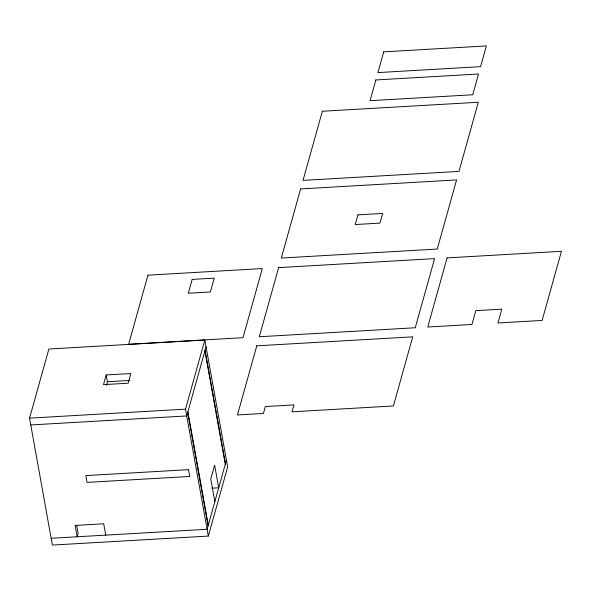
<?xml version="1.0" encoding="UTF-8"?>
<svg xmlns="http://www.w3.org/2000/svg" width="591" height="591" viewBox="0 0 591 591"><rect width="100%" height="100%" fill="white"/><g stroke="black" fill="none" stroke-linecap="round" stroke-linejoin="round"><path stroke-width="0.89" d="M29.55 418.147L48.876 349.015L204.833 340.01L227.668 466.942L208.342 536.074L52.385 545.072L29.55 418.147L185.5 409.149L204.833 340.01M106.195 374.953L103.491 384.63L128.181 383.204L130.892 373.527L106.195 374.953L107.422 381.749L106.439 385.273M206.052 346.814L186.726 415.946L30.776 424.944M226.442 460.145L207.116 529.277L51.166 538.275M107.422 381.749L129.37 380.486M211.785 488.196L218.714 487.797L214.636 465.132L210.773 478.954L214.851 501.619M205.084 350.271L225.481 463.595M204.892 350.958L225.282 464.29M187.886 411.794L208.276 525.126M187.694 412.488L208.084 525.82M185.5 409.149L208.342 536.074M105.745 535.121L103.706 523.789L75.116 525.443L77.155 536.776L78.123 533.318L76.712 525.473M147.957 275.162L128.631 344.294L242.997 337.697L262.323 268.565L147.957 275.162M192.164 279.41L188.3 293.239L210.389 291.961L214.26 278.139L192.164 279.41M256.767 345.831L237.442 414.963L263.431 413.464L265.366 406.549L293.956 404.901L292.02 411.816L393.392 405.965L412.717 336.833L256.767 345.831M278.634 267.62L259.309 336.752L415.259 327.754L434.584 258.622L278.634 267.62M300.634 188.921L281.309 258.053L437.259 249.055L456.592 179.923L300.634 188.921M322.354 111.256L303.02 180.388L458.978 171.39L478.304 102.258L322.354 111.256M375.854 79.948L370.062 100.684L472.726 94.759L478.525 74.023L375.854 79.948M383.714 51.853L377.915 72.59L480.579 66.665L486.378 45.928L383.714 51.853M357.954 214.858L355.25 224.543L379.939 223.117L382.65 213.44L357.954 214.858M447.084 257.898L427.758 327.03L471.943 324.481L475.807 310.652L501.803 309.152L497.932 322.981L542.124 320.433L561.45 251.301L447.084 257.898M188.514 469.66L85.843 475.585L87.069 482.382L189.733 476.457L188.514 469.66"/></g></svg>
